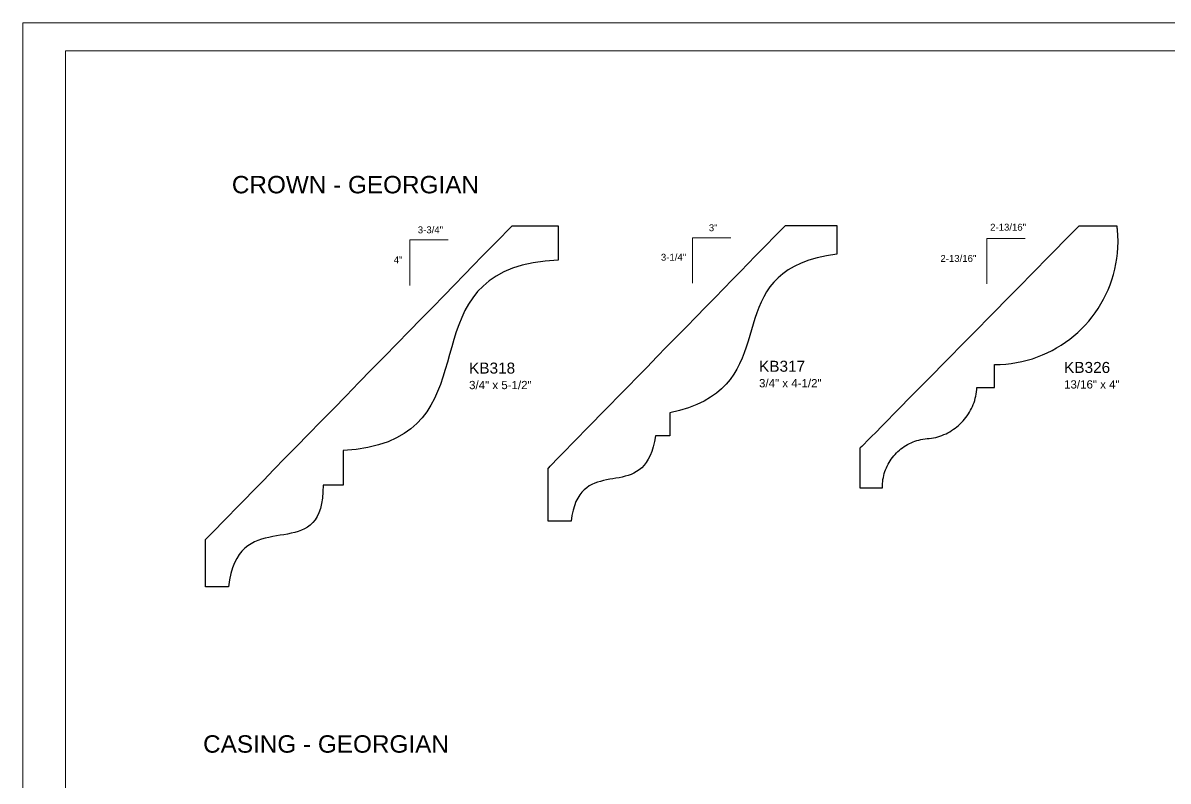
# Model space of a CAD drawing. Extents: x -7.6 to 25.2, y -9.8 to 27.2.
# Drawn here: x -7.64 to 4.87, y 18.96 to 27.23 of the extents above; entities that cross this region are included whole.
import ezdxf

# ---------------------------------------------------------------- set-up
doc = ezdxf.new("R2010")
doc.units = 0
doc.header["$MEASUREMENT"] = 0
doc.layers.add('DO NOT PLOT', color=2, linetype='Continuous', plot=False)
doc.layers.add('LAYER_1', color=7, linetype='Continuous')

# ---------------------------------------------------------------- blocks, each defined once
blk = doc.blocks.new('KB318')
at = {"flags": 128}
blk.add_lwpolyline([(2.417, 1.396), (2.366, 1.33), (2.308, 1.267), (2.243, 1.21), (2.169, 1.157), (2.086, 1.11), (1.993, 1.068), (1.888, 1.033), (1.773, 1.005), (1.644, 0.984), (1.503, 0.971), (1.503, 0.97), (1.503, 0.968), (1.503, 0.964), (1.503, 0.958), (1.503, 0.952), (1.503, 0.944), (1.503, 0.934), (1.503, 0.924), (1.503, 0.913), (1.503, 0.901), (1.503, 0.888), (1.503, 0.874), (1.503, 0.86), (1.503, 0.845), (1.503, 0.83), (1.503, 0.815), (1.503, 0.799), (1.503, 0.784), (1.503, 0.768), (1.503, 0.753), (1.503, 0.737), (1.503, 0.722), (1.503, 0.708), (1.503, 0.694), (1.503, 0.68), (1.503, 0.667), (1.503, 0.655), (1.503, 0.644), (1.503, 0.633), (1.503, 0.624), (1.503, 0.616), (1.503, 0.609), (1.503, 0.604), (1.503, 0.6), (1.503, 0.597), (1.503, 0.596), (1.502, 0.596), (1.501, 0.596), (1.499, 0.596), (1.495, 0.596), (1.492, 0.596), (1.487, 0.596), (1.481, 0.596), (1.475, 0.596), (1.469, 0.596), (1.462, 0.596), (1.454, 0.596), (1.446, 0.596), (1.438, 0.596), (1.43, 0.596), (1.421, 0.596), (1.412, 0.596), (1.403, 0.596), (1.394, 0.596), (1.385, 0.596), (1.376, 0.596), (1.367, 0.596), (1.358, 0.596), (1.349, 0.596), (1.341, 0.596), (1.333, 0.596), (1.326, 0.596), (1.319, 0.596), (1.312, 0.596), (1.306, 0.596), (1.301, 0.596), (1.296, 0.596), (1.292, 0.596), (1.289, 0.596), (1.286, 0.596), (1.285, 0.596), (1.284, 0.596), (1.283, 0.522), (1.278, 0.454), (1.268, 0.394), (1.255, 0.341), (1.239, 0.294), (1.219, 0.253), (1.197, 0.217), (1.171, 0.186), (1.144, 0.159), (1.113, 0.137), (1.081, 0.118), (1.047, 0.102), (1.011, 0.089), (0.974, 0.078), (0.936, 0.069), (0.896, 0.061), (0.856, 0.054), (0.816, 0.047), (0.775, 0.041), (0.734, 0.033), (0.693, 0.025), (0.652, 0.016), (0.612, 0.005), (0.573, -0.009), (0.535, -0.025), (0.499, -0.045), (0.463, -0.068), (0.43, -0.095), (0.398, -0.127), (0.369, -0.164), (0.342, -0.206), (0.317, -0.254), (0.296, -0.308), (0.277, -0.369), (0.262, -0.438), (0.25, -0.514), (0.249, -0.514), (0.248, -0.514), (0.245, -0.514), (0.241, -0.514), (0.237, -0.514), (0.231, -0.514), (0.225, -0.514), (0.218, -0.514), (0.211, -0.514), (0.203, -0.514), (0.194, -0.514), (0.185, -0.514), (0.176, -0.514), (0.166, -0.514), (0.156, -0.514), (0.146, -0.514), (0.135, -0.514), (0.125, -0.514), (0.115, -0.514), (0.104, -0.514), (0.094, -0.514), (0.084, -0.514), (0.074, -0.514), (0.065, -0.514), (0.056, -0.514), (0.047, -0.514), (0.039, -0.514), (0.032, -0.514), (0.025, -0.514), (0.019, -0.514), (0.013, -0.514), (0.009, -0.514), (0.005, -0.514), (0.002, -0.514), (0.001, -0.514), (0, -0.514), (0, -0.512), (0, -0.509), (0, -0.503), (0, -0.496), (0, -0.487), (0, -0.475), (0, -0.463), (0, -0.449), (0, -0.433), (0, -0.417), (0, -0.399), (0, -0.38), (0, -0.361), (0, -0.341), (0, -0.32), (0, -0.299), (0, -0.278), (0, -0.257), (0, -0.235), (0, -0.214), (0, -0.193), (0, -0.173), (0, -0.153), (0, -0.133), (0, -0.115), (0, -0.097), (0, -0.08), (0, -0.065), (0, -0.051), (0, -0.038), (0, -0.027), (0, -0.018), (0, -0.01), (0, -0.005), (0, -0.001), (0, 0), (0.008, 0.008), (0.03, 0.031), (0.066, 0.067), (0.115, 0.117), (0.176, 0.18), (0.248, 0.254), (0.331, 0.338), (0.423, 0.432), (0.523, 0.535), (0.632, 0.646), (0.747, 0.764), (0.868, 0.888), (0.995, 1.018), (1.126, 1.151), (1.26, 1.289), (1.397, 1.429), (1.535, 1.57), (1.675, 1.713), (1.814, 1.856), (1.953, 1.997), (2.09, 2.137), (2.224, 2.275), (2.355, 2.408), (2.481, 2.538), (2.603, 2.662), (2.718, 2.78), (2.826, 2.891), (2.927, 2.994), (3.019, 3.088), (3.102, 3.172), (3.174, 3.246), (3.235, 3.308), (3.284, 3.359), (3.32, 3.395), (3.35, 3.426), (3.351, 3.426), (3.354, 3.426), (3.36, 3.426), (3.367, 3.426), (3.376, 3.426), (3.387, 3.426), (3.399, 3.426), (3.413, 3.426), (3.428, 3.426), (3.444, 3.426), (3.462, 3.426), (3.48, 3.426), (3.499, 3.426), (3.518, 3.426), (3.538, 3.426), (3.559, 3.426), (3.58, 3.426), (3.601, 3.426), (3.622, 3.426), (3.642, 3.426), (3.663, 3.426), (3.683, 3.426), (3.703, 3.426), (3.722, 3.426), (3.74, 3.426), (3.757, 3.426), (3.773, 3.426), (3.788, 3.426), (3.802, 3.426), (3.815, 3.426), (3.825, 3.426), (3.835, 3.426), (3.842, 3.426), (3.847, 3.426), (3.851, 3.426), (3.852, 3.426), (3.852, 3.425), (3.852, 3.423), (3.852, 3.419), (3.852, 3.413), (3.852, 3.406), (3.852, 3.398), (3.852, 3.389), (3.852, 3.379), (3.852, 3.367), (3.852, 3.355), (3.852, 3.342), (3.852, 3.329), (3.852, 3.315), (3.852, 3.3), (3.852, 3.285), (3.852, 3.27), (3.852, 3.254), (3.852, 3.238), (3.852, 3.223), (3.852, 3.207), (3.852, 3.192), (3.852, 3.177), (3.852, 3.162), (3.852, 3.148), (3.852, 3.135), (3.852, 3.122), (3.852, 3.11), (3.852, 3.098), (3.852, 3.088), (3.852, 3.079), (3.852, 3.071), (3.852, 3.064), (3.852, 3.058), (3.852, 3.054), (3.852, 3.052), (3.852, 3.051), (3.708, 3.04), (3.577, 3.021), (3.459, 2.995), (3.353, 2.961), (3.257, 2.921), (3.172, 2.875), (3.097, 2.824), (3.03, 2.767), (2.971, 2.706), (2.919, 2.64), (2.873, 2.571), (2.833, 2.499), (2.798, 2.423), (2.766, 2.345), (2.738, 2.266), (2.713, 2.185), (2.688, 2.103), (2.665, 2.02), (2.642, 1.937), (2.618, 1.855), (2.593, 1.774), (2.565, 1.694), (2.535, 1.616), (2.5, 1.54), (2.461, 1.466)], close=True, dxfattribs=at)
blk = doc.blocks.new('KB317')
at = {"flags": 128}
blk.add_lwpolyline([(3.153, 2.335), (3.04, 2.318), (2.938, 2.296), (2.846, 2.269), (2.763, 2.238), (2.688, 2.203), (2.622, 2.165), (2.562, 2.123), (2.51, 2.078), (2.463, 2.03), (2.422, 1.979), (2.386, 1.926), (2.354, 1.871), (2.326, 1.814), (2.301, 1.755), (2.279, 1.695), (2.258, 1.634), (2.239, 1.572), (2.221, 1.51), (2.202, 1.448), (2.183, 1.385), (2.164, 1.323), (2.142, 1.261), (2.118, 1.2), (2.091, 1.14), (2.061, 1.082), (2.027, 1.025), (1.988, 0.97), (1.944, 0.917), (1.894, 0.867), (1.837, 0.819), (1.774, 0.774), (1.702, 0.733), (1.623, 0.695), (1.534, 0.66), (1.436, 0.63), (1.329, 0.603), (1.328, 0.599), (1.328, 0.594), (1.328, 0.588), (1.328, 0.582), (1.328, 0.575), (1.328, 0.568), (1.328, 0.56), (1.328, 0.552), (1.328, 0.544), (1.328, 0.535), (1.328, 0.526), (1.328, 0.517), (1.328, 0.508), (1.328, 0.498), (1.328, 0.489), (1.328, 0.479), (1.328, 0.47), (1.328, 0.46), (1.328, 0.451), (1.328, 0.442), (1.328, 0.433), (1.328, 0.424), (1.328, 0.416), (1.328, 0.408), (1.328, 0.4), (1.328, 0.393), (1.328, 0.386), (1.328, 0.38), (1.328, 0.374), (1.328, 0.369), (1.328, 0.365), (1.328, 0.361), (1.328, 0.358), (1.328, 0.356), (1.328, 0.355), (1.328, 0.354), (1.328, 0.354), (1.327, 0.354), (1.325, 0.354), (1.323, 0.354), (1.32, 0.354), (1.317, 0.354), (1.313, 0.354), (1.309, 0.354), (1.304, 0.354), (1.299, 0.354), (1.293, 0.354), (1.288, 0.354), (1.282, 0.354), (1.276, 0.354), (1.27, 0.354), (1.263, 0.354), (1.257, 0.354), (1.25, 0.354), (1.244, 0.354), (1.237, 0.354), (1.231, 0.354), (1.225, 0.354), (1.219, 0.354), (1.213, 0.354), (1.207, 0.354), (1.202, 0.354), (1.197, 0.354), (1.192, 0.354), (1.188, 0.354), (1.184, 0.354), (1.18, 0.354), (1.178, 0.354), (1.175, 0.354), (1.174, 0.354), (1.173, 0.354), (1.172, 0.354), (1.162, 0.291), (1.148, 0.234), (1.133, 0.183), (1.114, 0.138), (1.094, 0.098), (1.072, 0.063), (1.048, 0.032), (1.022, 0.006), (0.995, -0.017), (0.966, -0.037), (0.937, -0.053), (0.906, -0.067), (0.874, -0.079), (0.841, -0.088), (0.808, -0.096), (0.775, -0.103), (0.741, -0.11), (0.707, -0.116), (0.673, -0.121), (0.639, -0.128), (0.605, -0.135), (0.573, -0.143), (0.54, -0.152), (0.509, -0.163), (0.478, -0.177), (0.449, -0.193), (0.421, -0.212), (0.394, -0.234), (0.369, -0.26), (0.345, -0.29), (0.324, -0.325), (0.304, -0.364), (0.287, -0.409), (0.272, -0.459), (0.26, -0.515), (0.25, -0.577), (0.249, -0.577), (0.248, -0.577), (0.245, -0.577), (0.241, -0.577), (0.237, -0.577), (0.231, -0.577), (0.225, -0.577), (0.218, -0.577), (0.211, -0.577), (0.203, -0.577), (0.194, -0.577), (0.185, -0.577), (0.176, -0.577), (0.166, -0.577), (0.156, -0.577), (0.146, -0.577), (0.135, -0.577), (0.125, -0.577), (0.115, -0.577), (0.104, -0.577), (0.094, -0.577), (0.084, -0.577), (0.074, -0.577), (0.065, -0.577), (0.056, -0.577), (0.047, -0.577), (0.039, -0.577), (0.032, -0.577), (0.025, -0.577), (0.019, -0.577), (0.013, -0.577), (0.009, -0.577), (0.005, -0.577), (0.002, -0.577), (0.001, -0.577), (0, -0.577), (0, -0.575), (0, -0.572), (0, -0.565), (0, -0.557), (0, -0.546), (0, -0.534), (0, -0.52), (0, -0.504), (0, -0.487), (0, -0.468), (0, -0.448), (0, -0.427), (0, -0.405), (0, -0.383), (0, -0.36), (0, -0.336), (0, -0.312), (0, -0.288), (0, -0.264), (0, -0.241), (0, -0.217), (0, -0.194), (0, -0.171), (0, -0.15), (0, -0.129), (0, -0.109), (0, -0.09), (0, -0.073), (0, -0.057), (0, -0.043), (0, -0.03), (0, -0.02), (0, -0.011), (0, -0.005), (0, -0.001), (0, 0), (0.006, 0.006), (0.023, 0.024), (0.051, 0.052), (0.089, 0.091), (0.136, 0.139), (0.192, 0.196), (0.256, 0.261), (0.327, 0.334), (0.404, 0.414), (0.488, 0.499), (0.577, 0.591), (0.671, 0.686), (0.769, 0.786), (0.87, 0.89), (0.974, 0.996), (1.08, 1.104), (1.187, 1.214), (1.294, 1.324), (1.402, 1.434), (1.509, 1.544), (1.615, 1.652), (1.719, 1.758), (1.82, 1.861), (1.918, 1.961), (2.011, 2.057), (2.1, 2.148), (2.184, 2.234), (2.262, 2.314), (2.333, 2.386), (2.397, 2.452), (2.453, 2.509), (2.5, 2.557), (2.538, 2.596), (2.566, 2.624), (2.583, 2.642), (2.589, 2.648), (2.59, 2.648), (2.594, 2.648), (2.6, 2.648), (2.608, 2.648), (2.618, 2.648), (2.631, 2.648), (2.644, 2.648), (2.66, 2.648), (2.677, 2.648), (2.695, 2.648), (2.715, 2.648), (2.735, 2.648), (2.756, 2.648), (2.778, 2.648), (2.801, 2.648), (2.824, 2.648), (2.847, 2.648), (2.871, 2.648), (2.894, 2.648), (2.918, 2.648), (2.941, 2.648), (2.963, 2.648), (2.985, 2.648), (3.006, 2.648), (3.027, 2.648), (3.046, 2.648), (3.065, 2.648), (3.082, 2.648), (3.097, 2.648), (3.111, 2.648), (3.123, 2.648), (3.133, 2.648), (3.142, 2.648), (3.148, 2.648), (3.151, 2.648), (3.153, 2.648), (3.153, 2.647), (3.153, 2.645), (3.153, 2.642), (3.153, 2.637), (3.153, 2.631), (3.153, 2.625), (3.153, 2.617), (3.153, 2.608), (3.153, 2.599), (3.153, 2.589), (3.153, 2.578), (3.153, 2.567), (3.153, 2.555), (3.153, 2.543), (3.153, 2.53), (3.153, 2.517), (3.153, 2.504), (3.153, 2.491), (3.153, 2.478), (3.153, 2.466), (3.153, 2.453), (3.153, 2.44), (3.153, 2.428), (3.153, 2.416), (3.153, 2.405), (3.153, 2.394), (3.153, 2.384), (3.153, 2.375), (3.153, 2.366), (3.153, 2.358), (3.153, 2.352), (3.153, 2.346), (3.153, 2.341), (3.153, 2.338), (3.153, 2.336)], dxfattribs=at)
blk = doc.blocks.new('KB326')
at = {"flags": 128}
blk.add_lwpolyline([(1.47, 0.916), (1.532, 0.917), (1.593, 0.921), (1.653, 0.927), (1.712, 0.937), (1.77, 0.948), (1.828, 0.963), (1.884, 0.979), (1.94, 0.998), (1.994, 1.02), (2.047, 1.043), (2.099, 1.069), (2.149, 1.097), (2.198, 1.127), (2.246, 1.159), (2.292, 1.193), (2.337, 1.229), (2.38, 1.266), (2.422, 1.306), (2.462, 1.347), (2.5, 1.39), (2.536, 1.435), (2.57, 1.481), (2.603, 1.528), (2.633, 1.577), (2.661, 1.628), (2.687, 1.679), (2.711, 1.732), (2.733, 1.786), (2.752, 1.841), (2.77, 1.898), (2.784, 1.955), (2.796, 2.013), (2.806, 2.072), (2.813, 2.132), (2.817, 2.193), (2.819, 2.255), (2.819, 2.258), (2.819, 2.262), (2.819, 2.266), (2.819, 2.271), (2.819, 2.275), (2.819, 2.28), (2.819, 2.284), (2.819, 2.289), (2.818, 2.294), (2.818, 2.299), (2.818, 2.304), (2.818, 2.309), (2.818, 2.314), (2.818, 2.319), (2.817, 2.325), (2.817, 2.33), (2.817, 2.335), (2.816, 2.34), (2.816, 2.346), (2.816, 2.351), (2.815, 2.356), (2.815, 2.362), (2.815, 2.367), (2.814, 2.372), (2.814, 2.377), (2.813, 2.382), (2.813, 2.387), (2.812, 2.392), (2.812, 2.396), (2.811, 2.401), (2.811, 2.406), (2.811, 2.41), (2.81, 2.414), (2.81, 2.418), (2.809, 2.422), (2.808, 2.426), (2.808, 2.426), (2.805, 2.426), (2.8, 2.426), (2.794, 2.426), (2.787, 2.426), (2.778, 2.426), (2.767, 2.426), (2.756, 2.426), (2.743, 2.426), (2.73, 2.426), (2.715, 2.426), (2.7, 2.426), (2.684, 2.426), (2.668, 2.426), (2.651, 2.426), (2.634, 2.426), (2.617, 2.426), (2.599, 2.426), (2.582, 2.426), (2.565, 2.426), (2.548, 2.426), (2.531, 2.426), (2.515, 2.426), (2.499, 2.426), (2.484, 2.426), (2.469, 2.426), (2.456, 2.426), (2.443, 2.426), (2.432, 2.426), (2.421, 2.426), (2.412, 2.426), (2.405, 2.426), (2.399, 2.426), (2.394, 2.426), (2.391, 2.426), (2.39, 2.426), (2.385, 2.42), (2.369, 2.404), (2.343, 2.378), (2.308, 2.343), (2.265, 2.298), (2.213, 2.246), (2.154, 2.186), (2.089, 2.12), (2.017, 2.047), (1.94, 1.968), (1.857, 1.885), (1.771, 1.797), (1.68, 1.705), (1.587, 1.61), (1.491, 1.513), (1.393, 1.414), (1.295, 1.313), (1.195, 1.212), (1.096, 1.111), (0.997, 1.011), (0.899, 0.912), (0.803, 0.815), (0.71, 0.72), (0.62, 0.628), (0.533, 0.54), (0.451, 0.457), (0.373, 0.378), (0.301, 0.305), (0.236, 0.239), (0.177, 0.179), (0.125, 0.127), (0.082, 0.082), (0.047, 0.047), (0.021, 0.021), (0.005, 0.005), (0, -0.001), (0, -0.002), (0, -0.005), (0, -0.009), (0, -0.016), (0, -0.023), (0, -0.033), (0, -0.043), (0, -0.055), (0, -0.068), (0, -0.082), (0, -0.097), (0, -0.112), (0, -0.128), (0, -0.145), (0, -0.162), (0, -0.18), (0, -0.198), (0, -0.215), (0, -0.233), (0, -0.251), (0, -0.269), (0, -0.286), (0, -0.303), (0, -0.319), (0, -0.334), (0, -0.349), (0, -0.363), (0, -0.376), (0, -0.388), (0, -0.398), (0.001, -0.407), (0.001, -0.415), (0.001, -0.422), (0.001, -0.426), (0.001, -0.429), (0.001, -0.43), (0.001, -0.43), (0.003, -0.43), (0.005, -0.43), (0.009, -0.43), (0.013, -0.43), (0.019, -0.43), (0.025, -0.43), (0.032, -0.43), (0.039, -0.43), (0.047, -0.43), (0.055, -0.43), (0.064, -0.43), (0.074, -0.43), (0.083, -0.43), (0.093, -0.43), (0.103, -0.43), (0.113, -0.43), (0.124, -0.43), (0.134, -0.43), (0.144, -0.43), (0.154, -0.43), (0.164, -0.43), (0.174, -0.43), (0.183, -0.43), (0.192, -0.43), (0.2, -0.43), (0.208, -0.43), (0.216, -0.43), (0.222, -0.43), (0.228, -0.43), (0.234, -0.43), (0.238, -0.43), (0.242, -0.43), (0.244, -0.43), (0.246, -0.43), (0.247, -0.43), (0.247, -0.407), (0.248, -0.384), (0.25, -0.362), (0.253, -0.339), (0.257, -0.317), (0.261, -0.295), (0.267, -0.274), (0.274, -0.253), (0.281, -0.232), (0.29, -0.212), (0.299, -0.192), (0.309, -0.172), (0.32, -0.153), (0.331, -0.134), (0.344, -0.116), (0.357, -0.099), (0.37, -0.082), (0.385, -0.065), (0.4, -0.049), (0.415, -0.034), (0.432, -0.02), (0.448, -0.006), (0.466, 0.008), (0.484, 0.02), (0.502, 0.032), (0.521, 0.043), (0.541, 0.053), (0.561, 0.063), (0.581, 0.072), (0.602, 0.079), (0.623, 0.086), (0.645, 0.092), (0.667, 0.097), (0.689, 0.102), (0.712, 0.105), (0.735, 0.107), (0.759, 0.109), (0.782, 0.112), (0.806, 0.116), (0.829, 0.121), (0.852, 0.128), (0.875, 0.135), (0.897, 0.143), (0.919, 0.152), (0.941, 0.161), (0.962, 0.172), (0.982, 0.183), (1.002, 0.196), (1.022, 0.209), (1.041, 0.222), (1.059, 0.237), (1.077, 0.252), (1.095, 0.268), (1.111, 0.284), (1.128, 0.301), (1.143, 0.319), (1.158, 0.338), (1.172, 0.356), (1.185, 0.376), (1.197, 0.396), (1.209, 0.416), (1.22, 0.437), (1.23, 0.458), (1.239, 0.48), (1.247, 0.502), (1.255, 0.525), (1.261, 0.547), (1.267, 0.571), (1.271, 0.594), (1.275, 0.618), (1.278, 0.642), (1.279, 0.666), (1.279, 0.666), (1.281, 0.666), (1.283, 0.666), (1.286, 0.666), (1.289, 0.666), (1.293, 0.666), (1.298, 0.666), (1.303, 0.666), (1.309, 0.666), (1.315, 0.666), (1.322, 0.666), (1.329, 0.666), (1.336, 0.666), (1.343, 0.666), (1.351, 0.666), (1.359, 0.666), (1.367, 0.666), (1.375, 0.666), (1.383, 0.666), (1.391, 0.666), (1.398, 0.666), (1.406, 0.666), (1.414, 0.666), (1.421, 0.666), (1.428, 0.666), (1.434, 0.666), (1.44, 0.666), (1.446, 0.666), (1.452, 0.666), (1.456, 0.666), (1.46, 0.666), (1.464, 0.666), (1.467, 0.666), (1.469, 0.666), (1.47, 0.666), (1.47, 0.666), (1.47, 0.666), (1.47, 0.668), (1.47, 0.671), (1.47, 0.674), (1.47, 0.679), (1.47, 0.684), (1.47, 0.69), (1.47, 0.697), (1.47, 0.705), (1.47, 0.713), (1.47, 0.721), (1.47, 0.731), (1.47, 0.74), (1.47, 0.75), (1.47, 0.76), (1.47, 0.77), (1.47, 0.78), (1.47, 0.791), (1.47, 0.801), (1.47, 0.811), (1.47, 0.822), (1.47, 0.832), (1.47, 0.841), (1.47, 0.851), (1.47, 0.86), (1.47, 0.869), (1.47, 0.877), (1.47, 0.884), (1.47, 0.891), (1.47, 0.897), (1.47, 0.903), (1.47, 0.907), (1.47, 0.911), (1.47, 0.914), (1.47, 0.915)], dxfattribs=at)

msp = doc.modelspace()

# ---------------------------------------------------------------- linework, layer by layer
at = {"linetype": 'Continuous', "lineweight": 0}
for p, q in [((-7.169, 26.927), (24.907, 26.927)), ((0.094, 24.888), (-0.323, 24.888)), ((-0.323, 24.888), (-0.323, 24.392)), ((-2.993, 24.865), (-3.411, 24.865)), ((-3.411, 24.865), (-3.411, 24.369)), ((3.307, 24.881), (2.889, 24.881)), ((2.889, 24.881), (2.889, 24.385))]:
    msp.add_line(p, q, dxfattribs=at)
at = {"layer": 'DO NOT PLOT', "linetype": 'Continuous', "lineweight": 0}
for q in [(-7.635, -9.795), (25.206, 27.233)]:
    msp.add_line((-7.635, 27.233), q, dxfattribs=at)
at = {"layer": 'LAYER_1', "color": 7, "lineweight": 0}
msp.add_open_spline([(-7.169, -9.539), (-7.169, -9.539), (-7.169, 26.927), (-7.169, 26.927)], degree=3, dxfattribs=at)

# ---------------------------------------------------------------- block references
at = {"linetype": 'Continuous'}
for name, p in [('KB318', (-5.642, 21.594)), ('KB317', (-1.901, 22.373)), ('KB326', (1.502, 22.589))]:
    msp.add_blockref(name, p, dxfattribs=at)

# ---------------------------------------------------------------- texts
at = {"linetype": 'Continuous', "lineweight": 0, "attachment_point": 1}
for s, insert, char_height, width in [('{\\fArial|b0|i0|c0|p34;\\H2.1111x;CROWN - GEORGIAN}', (-5.354, 25.563), 0.09, 18.71999), ('{\\fArial|b0|i0|c0|p34;\\H0.75x;\\W3.7512; \\W1;3-3/4"}', (-3.433, 25.012), 0.1, 0.48999), ('{\\fArial|b0|i0|c0|p34;\\H0.75x;\\W6.8523; \\W1;3"}', (-0.346, 25.035), 0.1, 0.48999), ('{\\fArial|b0|i0|c0|p34;\\H0.75x;\\W4.2831; \\W1;2-13/16"}', (2.8, 25.041), 0.1, 0.63883), ('{\\fArial|b0|i0|c0|p34;\\H0.75x;\\W3.6448; \\W1;4"}', (-3.693, 24.684), 0.1, 0.30633), ('{\\fArial|b0|i0|c0|p34;\\H0.75x;\\W3.7512; \\W1;3-1/4"}', (-0.779, 24.713), 0.1, 0.48999), ('{\\fArial|b0|i0|c0|p34;\\H0.75x;\\W5.2846; \\W1;2-13/16"}', (2.228, 24.7), 0.1, 0.69713), ('{\\fArial|b0|i0|c0|p34;\\W9.8752;  \\W1;KB318\\P\\H0.75x;\\W8.778;   \\W1;3/4" x 5-1/2"\\H1.3333x;\\P\\W8.3143;   }', (-3.684, 23.526), 0.12, 2.32346), ('{\\fArial|b0|i0|c0|p34;\\H1.2x;\\W5.2758;  \\W1;KB317\\H0.83334x;\\P\\H0.89999x;\\W7.0344;  \\W1;3/4" x 4-1/2"\\H1.1111x;\\P\\W9.4448;  }', (-0.09, 23.546), 0.1, 1.46635), ('\\A1;{\\fArial|b0|i0|c0|p34;\\H1.2x;\\W4.5121; \\W1;KB326\\P\\A0;\\H0.75x;\\W6.0163; \\W1;13/16" x 4"\\A1;\\H1.3333x;\\P\\W9.701; }', (3.522, 23.533), 0.1, 0.90367), ('{\\fArial|b0|i0|c0|p34;\\H2.1111x;CASING - GEORGIAN}', (-5.668, 19.459), 0.09, 10.83786)]:
    msp.add_mtext(s, dxfattribs=dict(at, insert=insert, char_height=char_height, width=width))

doc.saveas('drawing.dxf')
